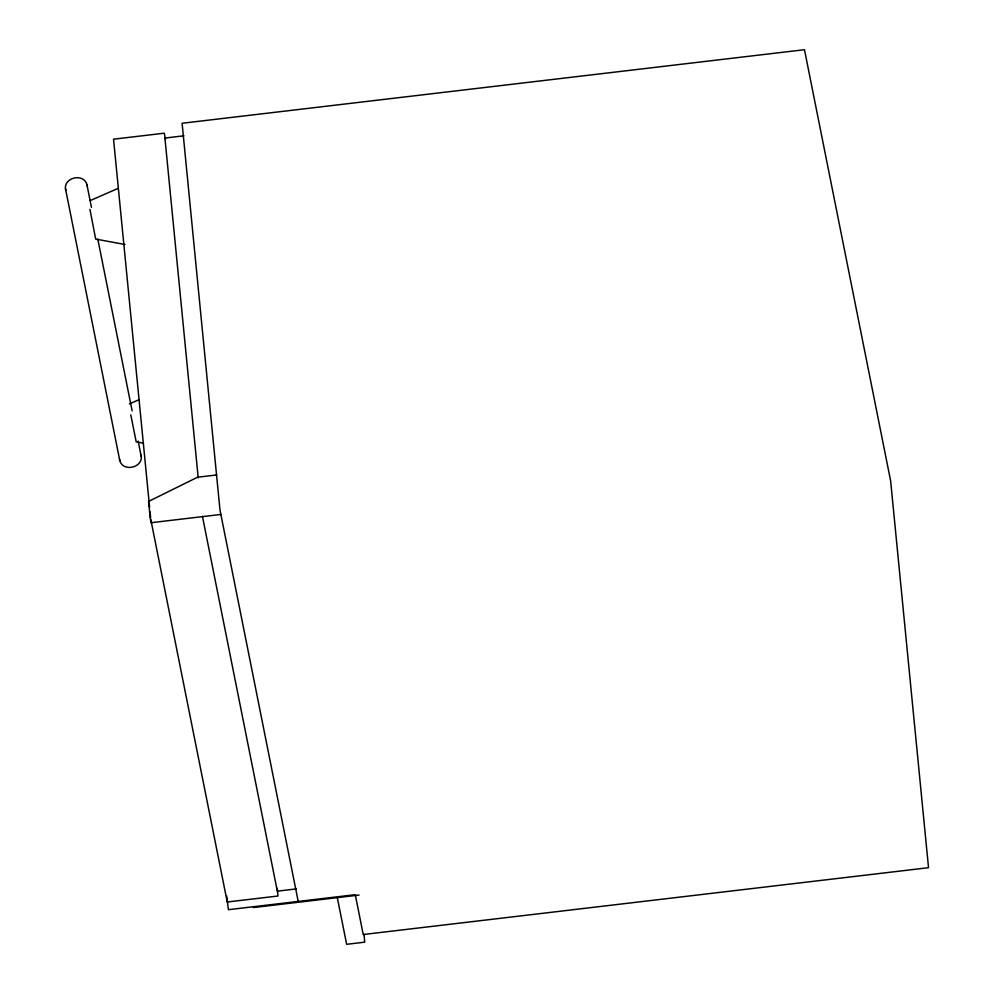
<?xml version="1.0" encoding="UTF-8"?>
<svg xmlns="http://www.w3.org/2000/svg" width="994" height="994" viewBox="0 0 994 994"><rect width="100%" height="100%" fill="white"/><g stroke="black" fill="none" stroke-linecap="round" stroke-linejoin="round"><path stroke-width="1.49" d="M90.33 200.54L118.149 188.351M129.444 403.887L139.185 399.625M183.94 135.805L164.917 138.054L198.204 477.841M216.655 474.97L197.533 477.232L148.578 501.423L150.231 518.284L151.113 522.707L220.979 514.445M296.349 888.909L277.326 891.158L202.441 516.371M359.058 895.072L253.594 907.534L253.433 906.727M124.983 244.487L95.672 239.082L89.945 209.386M143.509 443.175L136.19 441.821L130.798 414.871M91.46 207.373L86.888 184.437C83.26 172.285 62.237 177.976 65.803 190.351M65.48 188.674L119.814 460.669C123.442 472.821 144.465 467.13 140.899 454.755M337.314 897.632L346.633 944.3L364.748 942.163L364.003 934.459M165.489 139.259L164.271 133.196L113.54 139.185L149.585 507.139M298.2 901.434L219.985 510.034L182.101 123.268L804.469 49.7L890.636 480.922L928.533 867.7L363.22 934.522L355.268 894.687L228.434 909.684L226.657 896.066M97.81 239.107L132.127 410.87M138.166 441.087L141.235 456.432M150.79 519.464L227.241 902.005L277.972 896.016L277.214 888.313M86.888 184.437L87.211 186.114M119.491 459.004L119.814 460.669M150.044 511.761L150.641 517.924"/></g></svg>
